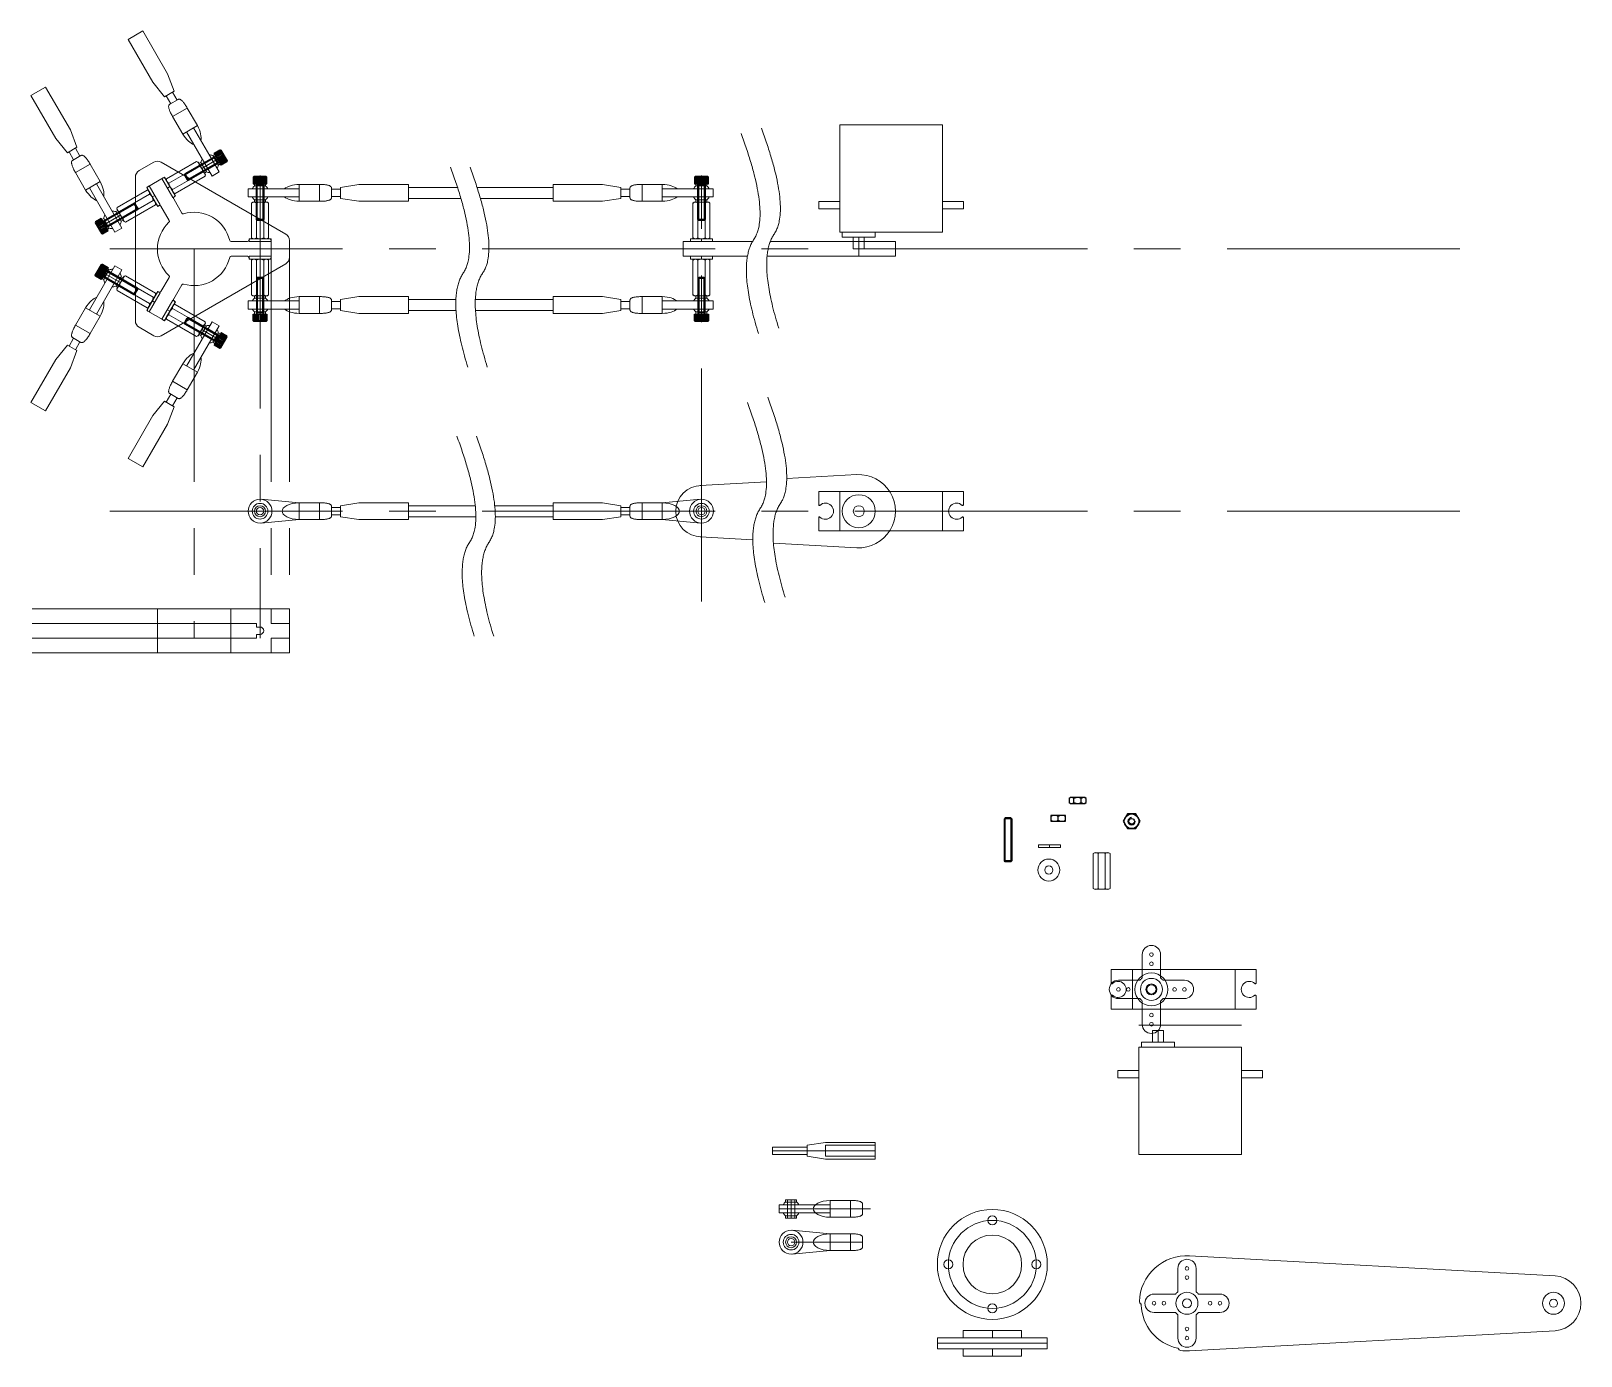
# Model space of a CAD drawing. Header units: millimetres. Extents: x -1272 to 1121, y -1543 to 520.
# Drawn here: x 696.1 to 1119, y -511.9 to -150.4 of the extents above; entities that cross this region are included whole.
import ezdxf

# ---------------------------------------------------------------- set-up
doc = ezdxf.new("R2010")
doc.units = ezdxf.units.MM
doc.linetypes.add('CENTERX2', pattern=[101.6, 63.5, -12.7, 12.7, -12.7])
doc.layers.get('0').update_dxf_attribs({"lineweight": 5, "true_color": 0xffffff})
doc.layers.add('guidelines', color=2, linetype='CENTERX2', lineweight=13, true_color=0xffff00)
doc.layers.add('NULL', color=4, linetype='Continuous', true_color=0x00ffff)

# ---------------------------------------------------------------- blocks, each defined once
blk = doc.blocks.new('M2_DIN934_t')
at = {"layer": 'NULL', "color": 4, "linetype": 'Continuous', "true_color": 0x00ffff}
for p, q in [((-1.154701, 2), (-2.309401, 0)), ((-2.309401, 0), (-1.154701, -2)), ((1.154701, 2), (-1.154701, 2)), ((2.309401, 0), (1.154701, 2)), ((1.154701, -2), (2.309401, 0)), ((-1.154701, -2), (1.154701, -2))]:
    blk.add_line(p, q, dxfattribs=at)
for radius in [2, 0.7545]:
    blk.add_circle((0, 0), radius, dxfattribs=at)
at = {"layer": 'NULL', "color": 2, "linetype": 'Continuous', "true_color": 0xffff00}
blk.add_arc((0, 0), 1, 90, 0, dxfattribs=at)
blk = doc.blocks.new('M2_DIN934_f')
at = {"layer": 'NULL', "color": 4, "linetype": 'Continuous', "true_color": 0x00ffff}
for p, q in [((-2, 1.6), (-2.309401, 1.332051)), ((-2.309401, 1.332051), (-2.309401, 0.267949)), ((-2.309401, 0.267949), (-2, 0)), ((2, 1.6), (-2, 1.6)), ((-2, 0), (2, 0)), ((-1, 0.267949), (-1, 1.332051)), ((1, 0.267949), (1, 1.332051)), ((2.309401, 1.332051), (2, 1.6)), ((2, 0), (2.309401, 0.267949)), ((2.309401, 0.267949), (2.309401, 1.332051))]:
    blk.add_line(p, q, dxfattribs=at)
for centre, radius, start, end in [((-1.654701, 0.666186), 0.933814, 45.484388, 134.515612), ((-1.654701, 0.933814), 0.933814, 225.484388, 314.515612), ((0, -0.4), 2, 60, 120), ((0, 2), 2, 240, 300), ((1.654701, 0.666186), 0.933814, 45.484388, 134.515612), ((1.654701, 0.933814), 0.933814, 225.484388, 314.515612)]:
    blk.add_arc(centre, radius, start, end, dxfattribs=at)
blk = doc.blocks.new('M2_DIN934_l')
at = {"layer": 'NULL', "color": 4, "linetype": 'Continuous', "true_color": 0x00ffff}
for p, q in [((2, 1.6), (-2, 1.6)), ((-2, 1.6), (-2, 0)), ((-2, 0), (2, 0)), ((0, 0.267949), (0, 1.332051)), ((2, 0), (2, 1.6))]:
    blk.add_line(p, q, dxfattribs=at)
for centre, start, end in [((-1, -0.4), 60, 120), ((-1, 2), 240, 300), ((1, -0.4), 60, 120), ((1, 2), 240, 300)]:
    blk.add_arc(centre, 2, start, end, dxfattribs=at)
blk = doc.blocks.new('m2 washer')
at = {"color": 1, "lineweight": 13, "true_color": 0xff0000}
for p, q in [((-3, 0.65), (3, 0.65)), ((-3, 0.65), (-3, -0.15)), ((0, 0.65), (0, -0.15)), ((3, 0.65), (3, -0.15)), ((-3, -0.15), (3, -0.15))]:
    blk.add_line(p, q, dxfattribs=at)
blk = doc.blocks.new('m2 spacer 10mm')
at = {"color": 4, "linetype": 'Continuous', "true_color": 0x00ffff}
for p, q in [((-2, 5), (-2.31, 4.73)), ((-2.31, 4.73), (-2.31, -4.73)), ((2, 5), (-2, 5)), ((-1, -4.73), (-1, 4.73)), ((1, -4.73), (1, 4.73)), ((2.31, 4.73), (2, 5)), ((2.31, -4.73), (2.31, 4.73)), ((-2.31, -4.73), (-2, -5)), ((-2, -5), (2, -5)), ((2, -5), (2.31, -4.73))]:
    blk.add_line(p, q, dxfattribs=at)
for centre, radius, start, end in [((-1.65, 4.07), 0.934, 45.4844, 134.5156), ((0, 3), 2, 60, 120), ((1.65, 4.07), 0.934, 45.4844, 134.5156), ((-1.65, -4.07), 0.934, 225.4844, 314.5156), ((0, -3), 2, 240, 300), ((1.65, -4.07), 0.934, 225.4844, 314.5156)]:
    blk.add_arc(centre, radius, start, end, dxfattribs=at)
blk = doc.blocks.new('M2x10_DIN912_f')
at = {"layer": 'NULL', "color": 4, "linetype": 'Continuous', "true_color": 0x00ffff}
for p, q in [((-1.7, 2), (-1.9, 1.8)), ((-1.9, 1.8), (-1.9, 0)), ((-1.9, 0), (1.9, 0)), ((1.7, 2), (-1.7, 2)), ((-1, -9.7545), (-1, 0)), ((1, 0), (1, -9.7545)), ((1.9, 1.8), (1.7, 2)), ((1.9, 0), (1.9, 1.8)), ((-1, -0.425218), (1, -0.425218)), ((-0.7545, -10), (-1, -9.7545)), ((1, -9.7545), (-1, -9.7545)), ((0.7545, -10), (-0.7545, -10)), ((1, -9.7545), (0.7545, -10))]:
    blk.add_line(p, q, dxfattribs=at)
at = {"layer": 'NULL', "color": 2, "linetype": 'Continuous', "true_color": 0xffff00}
for p, q in [((1.9, 1.8), (-1.9, 1.8)), ((-1.866156, 1.8), (-1.866156, 0)), ((-1.7599, 1.8), (-1.7599, 0)), ((-1.585291, 1.8), (-1.585291, 0)), ((-1.349112, 1.8), (-1.349112, 0)), ((-1.060536, 1.8), (-1.060536, 0)), ((-0.7545, -0.425218), (-1, 0)), ((-0.730769, 1.8), (-0.730769, 0)), ((-0.372621, 1.8), (-0.372621, 0)), ((0, 0), (0, 1.8)), ((0, 1.8), (0, 0)), ((0.372621, 0), (0.372621, 1.8)), ((0.730769, 0), (0.730769, 1.8)), ((1, 0), (0.7545, -0.425218)), ((1.060536, 0), (1.060536, 1.8)), ((1.349112, 0), (1.349112, 1.8)), ((1.585291, 0), (1.585291, 1.8)), ((1.7599, 0), (1.7599, 1.8)), ((1.866156, 0), (1.866156, 1.8)), ((-0.7545, -10), (-0.7545, -0.425218)), ((0.7545, -0.425218), (0.7545, -10))]:
    blk.add_line(p, q, dxfattribs=at)
blk = doc.blocks.new('m2 washer top')
at = {"color": 1, "true_color": 0xff0000}
for radius in [3, 1.1]:
    blk.add_circle((0, 0), radius, dxfattribs=at)
blk = doc.blocks.new('m2 adjust bolt')
at = {"layer": 'NULL', "color": 4, "linetype": 'Continuous', "true_color": 0x00ffff}
for p, q in [((-0.7545, 6), (-1, 5.7545)), ((-1, -5.7545), (-1, 5.7545)), ((1, 5.7545), (-1, 5.7545)), ((0.7545, 6), (-0.7545, 6)), ((1, 5.7545), (0.7545, 6)), ((1, 5.7545), (1, -5.7545)), ((-0.7545, -6), (-1, -5.7545)), ((1, -5.7545), (-1, -5.7545)), ((0.7545, -6), (-0.7545, -6)), ((1, -5.7545), (0.7545, -6))]:
    blk.add_line(p, q, dxfattribs=at)
at = {"layer": 'NULL', "color": 2, "linetype": 'Continuous', "true_color": 0xffff00}
for p, q in [((-0.7545, -6), (-0.7545, 6)), ((0.7545, 6), (0.7545, -6))]:
    blk.add_line(p, q, dxfattribs=at)

msp = doc.modelspace()

# ---------------------------------------------------------------- linework, layer by layer
for p, q in [((726.59, -150.37), (722.6, -152.67)), ((733.34, -162.07), (726.59, -150.37)), ((729.35, -164.37), (722.6, -152.67)), ((732.55, -168.3), (729.35, -164.37)), ((735.14, -166.8), (733.34, -162.07)), ((696.1, -167.97), (700.09, -165.67)), ((702.85, -179.67), (696.1, -167.97)), ((706.84, -177.37), (700.09, -165.67)), ((732.55, -168.3), (735.14, -166.8)), ((734.23, -170.21), (732.98, -168.05)), ((733.95, -170.37), (736.24, -169.05)), ((734.71, -167.05), (735.96, -169.21)), ((734.75, -173.72), (738.74, -171.42)), ((741.49, -176.18), (738.74, -171.42)), ((708.64, -182.1), (706.84, -177.37)), ((737.5, -178.48), (734.75, -173.72)), ((737.5, -178.48), (741.49, -176.18)), ((747.41, -188.84), (740.45, -176.78)), ((916.76, -175.99), (944.76, -175.99)), ((916.76, -196.89), (916.76, -175.99)), ((944.76, -175.99), (944.76, -196.89)), ((706.05, -183.6), (702.85, -179.67)), ((745.5, -189.94), (738.54, -177.88)), ((708.64, -182.1), (706.05, -183.6)), ((706.48, -183.35), (707.73, -185.51)), ((709.74, -184.35), (707.45, -185.67)), ((709.46, -184.51), (708.21, -182.35)), ((742.18, -186.98), (746.51, -184.48)), ((742.68, -187.85), (747.01, -185.35)), ((745.72, -184.36), (746.26, -184.05)), ((747.22, -186.96), (745.72, -184.36)), ((747.76, -186.65), (746.26, -184.05)), ((712.24, -186.72), (708.25, -189.02)), ((711, -193.78), (708.25, -189.02)), ((714.99, -191.48), (712.24, -186.72)), ((724.59, -209.84), (724.59, -190.21)), ((729.59, -186.17), (725.59, -188.47)), ((725.59, -188.47), (729.59, -186.17)), ((748.59, -195.98), (731.59, -186.17)), ((741.93, -186.55), (742.47, -186.24)), ((743.43, -189.15), (741.93, -186.55)), ((743.97, -188.83), (742.47, -186.24)), ((743.18, -188.71), (747.51, -186.21)), ((743.43, -189.15), (743.97, -188.83)), ((745.5, -189.94), (747.41, -188.84)), ((747.22, -186.96), (747.76, -186.65)), ((714.99, -191.48), (711, -193.78)), ((719, -205.24), (712.04, -193.18)), ((720.91, -204.14), (713.95, -192.08)), ((730.47, -197.9), (727.87, -193.4)), ((728.02, -192.85), (732.17, -190.45)), ((730.32, -197.65), (728.02, -193.65)), ((735.32, -195.1), (732.72, -190.6)), ((735.17, -194.85), (732.86, -190.85)), ((755.37, -193.44), (769.29, -193.44)), ((755.37, -195.64), (755.37, -193.44)), ((757.09, -192.04), (760.09, -192.04)), ((757.09, -192.66), (757.09, -192.04)), ((757.09, -192.66), (760.09, -192.66)), ((757.59, -197.04), (757.59, -192.04)), ((758.59, -197.04), (758.59, -192.04)), ((759.59, -197.04), (759.59, -192.04)), ((760.09, -192.66), (760.09, -192.04)), ((769.29, -192.24), (774.79, -192.24)), ((769.29, -196.84), (769.29, -192.24)), ((774.79, -196.84), (774.79, -192.24)), ((778.09, -195.86), (778.09, -193.21)), ((780.59, -193.54), (778.09, -193.54)), ((780.59, -193.04), (785.59, -192.24)), ((780.59, -196.04), (780.59, -193.04)), ((785.59, -192.24), (799.09, -192.24)), ((799.09, -192.24), (799.09, -196.84)), ((799.09, -193.04), (812.48, -193.04)), ((817.79, -193.04), (838.53, -193.04)), ((852.03, -192.24), (838.53, -192.24)), ((838.53, -196.84), (838.53, -192.24)), ((857.03, -193.04), (852.03, -192.24)), ((857.03, -193.04), (857.03, -196.04)), ((859.53, -193.54), (857.03, -193.54)), ((859.53, -193.21), (859.53, -195.86)), ((868.33, -192.24), (862.83, -192.24)), ((862.83, -192.24), (862.83, -196.84)), ((868.33, -192.24), (868.33, -196.84)), ((882.26, -193.44), (868.33, -193.44)), ((880.53, -192.04), (877.53, -192.04)), ((877.53, -192.04), (877.53, -192.66)), ((880.53, -192.66), (877.53, -192.66)), ((878.03, -192.04), (878.03, -197.04)), ((879.03, -192.04), (879.03, -197.04)), ((880.03, -192.04), (880.03, -197.04)), ((880.53, -192.04), (880.53, -192.66)), ((882.26, -193.44), (882.26, -195.64)), ((733.8, -202.07), (731.56, -198.19)), ((737.27, -200.07), (735.03, -196.19)), ((748.59, -195.98), (765.59, -205.8)), ((755.37, -195.64), (769.29, -195.64)), ((757.09, -197.04), (757.09, -196.41)), ((757.09, -196.41), (760.09, -196.41)), ((757.09, -197.04), (760.09, -197.04)), ((760.09, -197.04), (760.09, -196.41)), ((769.29, -196.84), (774.79, -196.84)), ((778.09, -195.54), (780.59, -195.54)), ((780.59, -196.04), (785.59, -196.84)), ((785.59, -196.84), (799.09, -196.84)), ((813.39, -196.04), (799.09, -196.04)), ((838.53, -196.04), (818.7, -196.04)), ((852.03, -196.84), (838.53, -196.84)), ((857.03, -196.04), (852.03, -196.84)), ((857.03, -195.54), (859.53, -195.54)), ((868.33, -196.84), (862.83, -196.84)), ((882.26, -195.64), (868.33, -195.64)), ((877.53, -196.41), (877.53, -197.04)), ((880.53, -196.41), (877.53, -196.41)), ((880.53, -197.04), (877.53, -197.04)), ((880.53, -196.41), (880.53, -197.04)), ((911.01, -198.89), (911.01, -196.89)), ((911.01, -196.89), (916.76, -196.89)), ((916.76, -205.29), (916.76, -196.89)), ((944.76, -196.89), (944.76, -205.29)), ((944.76, -196.89), (950.51, -196.89)), ((950.51, -196.89), (950.51, -198.89)), ((715.97, -201.54), (715.43, -201.85)), ((716.93, -204.45), (715.43, -201.85)), ((720.01, -199.78), (715.68, -202.28)), ((717.47, -204.13), (715.97, -201.54)), ((720.51, -200.65), (716.18, -203.15)), ((721.01, -201.51), (716.68, -204.01)), ((719.76, -199.35), (719.22, -199.66)), ((720.72, -202.26), (719.22, -199.66)), ((721.26, -201.95), (719.76, -199.35)), ((721.26, -201.95), (720.72, -202.26)), ((911.01, -198.89), (916.76, -198.89)), ((944.76, -198.89), (950.51, -198.89)), ((717.47, -204.13), (716.93, -204.45)), ((720.91, -204.14), (719, -205.24)), ((755.99, -207.04), (761.19, -207.04)), ((944.76, -205.29), (916.76, -205.29)), ((917.46, -205.29), (917.46, -206.64)), ((917.46, -206.64), (926.46, -206.64)), ((920.46, -206.64), (920.46, -209.84)), ((921.96, -206.64), (921.96, -211.84)), ((923.46, -206.64), (923.46, -209.84)), ((926.46, -205.29), (926.46, -206.64)), ((724.59, -209.84), (724.59, -229.47)), ((750.71, -207.84), (755.19, -207.84)), ((758.59, -207.84), (758.59, -211.84)), ((761.59, -207.44), (761.59, -212.24)), ((766.59, -207.53), (766.59, -212.15)), ((874.03, -211.84), (874.03, -207.84)), ((874.03, -207.84), (892.95, -207.84)), ((897.81, -207.84), (931.96, -207.84)), ((920.46, -209.84), (923.46, -209.84)), ((931.96, -207.84), (931.96, -211.84)), ((719, -214.43), (712.04, -226.49)), ((720.91, -215.53), (713.95, -227.59)), ((716.93, -215.23), (715.43, -217.82)), ((717.47, -215.54), (715.97, -218.14)), ((721.01, -218.16), (716.68, -215.66)), ((717.47, -215.54), (716.93, -215.23)), ((720.91, -215.53), (719, -214.43)), ((748.59, -223.69), (765.59, -213.88)), ((750.71, -211.84), (755.19, -211.84)), ((755.99, -212.64), (761.19, -212.64)), ((874.03, -211.84), (891.59, -211.84)), ((896.94, -211.84), (931.96, -211.84)), ((715.97, -218.14), (715.43, -217.82)), ((720.01, -219.89), (715.68, -217.39)), ((720.51, -219.03), (716.18, -216.53)), ((720.72, -217.41), (719.22, -220.01)), ((721.26, -217.73), (719.76, -220.32)), ((721.26, -217.73), (720.72, -217.41)), ((733.8, -217.6), (731.56, -221.48)), ((737.27, -219.6), (735.03, -223.48)), ((719.76, -220.32), (719.22, -220.01)), ((730.47, -221.77), (727.87, -226.28)), ((730.32, -222.03), (728.02, -226.03)), ((748.59, -223.69), (731.59, -233.51)), ((755.37, -224.04), (769.29, -224.04)), ((755.37, -224.04), (755.37, -226.24)), ((757.09, -222.64), (760.09, -222.64)), ((757.09, -222.64), (757.09, -223.26)), ((757.09, -223.26), (760.09, -223.26)), ((757.59, -222.64), (757.59, -227.64)), ((758.59, -222.64), (758.59, -227.64)), ((759.59, -222.64), (759.59, -227.64)), ((760.09, -222.64), (760.09, -223.26)), ((769.29, -222.84), (774.79, -222.84)), ((769.29, -222.84), (769.29, -227.44)), ((774.79, -222.84), (774.79, -227.44)), ((778.09, -223.81), (778.09, -226.46)), ((780.59, -223.64), (785.59, -222.84)), ((780.59, -223.64), (780.59, -226.64)), ((785.59, -222.84), (799.09, -222.84)), ((799.09, -227.44), (799.09, -222.84)), ((812.04, -223.64), (799.09, -223.64)), ((838.53, -223.64), (817.34, -223.64)), ((852.03, -222.84), (838.53, -222.84)), ((838.53, -222.84), (838.53, -227.44)), ((857.03, -223.64), (852.03, -222.84)), ((857.03, -226.64), (857.03, -223.64)), ((859.53, -226.46), (859.53, -223.81)), ((868.33, -222.84), (862.83, -222.84)), ((862.83, -227.44), (862.83, -222.84)), ((868.33, -227.44), (868.33, -222.84)), ((882.26, -224.04), (868.33, -224.04)), ((880.53, -222.64), (877.53, -222.64)), ((877.53, -223.26), (877.53, -222.64)), ((880.53, -223.26), (877.53, -223.26)), ((878.03, -227.64), (878.03, -222.64)), ((879.03, -227.64), (879.03, -222.64)), ((880.03, -227.64), (880.03, -222.64)), ((880.53, -223.26), (880.53, -222.64)), ((882.26, -226.24), (882.26, -224.04)), ((711, -225.89), (708.25, -230.65)), ((714.99, -228.19), (711, -225.89)), ((714.99, -228.19), (712.24, -232.95)), ((732.17, -229.22), (728.02, -226.82)), ((735.32, -224.57), (732.72, -229.08)), ((735.17, -224.83), (732.86, -228.83)), ((755.37, -226.24), (769.29, -226.24)), ((757.09, -227.01), (757.09, -227.64)), ((757.09, -227.01), (760.09, -227.01)), ((757.09, -227.64), (760.09, -227.64)), ((760.09, -227.01), (760.09, -227.64)), ((769.29, -227.44), (774.79, -227.44)), ((778.09, -224.14), (780.59, -224.14)), ((780.59, -226.14), (778.09, -226.14)), ((780.59, -226.64), (785.59, -227.44)), ((785.59, -227.44), (799.09, -227.44)), ((799.09, -226.64), (812.07, -226.64)), ((817.38, -226.64), (838.53, -226.64)), ((852.03, -227.44), (838.53, -227.44)), ((857.03, -226.64), (852.03, -227.44)), ((857.03, -224.14), (859.53, -224.14)), ((859.53, -226.14), (857.03, -226.14)), ((868.33, -227.44), (862.83, -227.44)), ((882.26, -226.24), (868.33, -226.24)), ((877.53, -227.64), (877.53, -227.01)), ((880.53, -227.01), (877.53, -227.01)), ((880.53, -227.64), (877.53, -227.64)), ((880.53, -227.64), (880.53, -227.01)), ((712.24, -232.95), (708.25, -230.65)), ((725.59, -231.2), (729.59, -233.51)), ((729.59, -233.51), (725.59, -231.2)), ((745.5, -229.73), (738.54, -241.79)), ((747.41, -230.83), (740.45, -242.89)), ((743.43, -230.53), (741.93, -233.12)), ((743.97, -230.84), (742.47, -233.44)), ((742.68, -231.83), (747.01, -234.33)), ((743.18, -230.96), (747.51, -233.46)), ((743.43, -230.53), (743.97, -230.84)), ((745.5, -229.73), (747.41, -230.83)), ((706.05, -236.08), (702.85, -240.01)), ((708.64, -237.58), (706.05, -236.08)), ((706.48, -236.33), (707.73, -234.16)), ((709.74, -235.32), (707.45, -234)), ((709.46, -235.16), (708.21, -237.33)), ((741.93, -233.12), (742.47, -233.44)), ((742.18, -232.69), (746.51, -235.19)), ((747.22, -232.71), (745.72, -235.31)), ((745.72, -235.31), (746.26, -235.62)), ((747.76, -233.03), (746.26, -235.62)), ((747.22, -232.71), (747.76, -233.03)), ((702.85, -240.01), (696.1, -251.7)), ((708.64, -237.58), (706.84, -242.31)), ((706.84, -242.31), (700.09, -254)), ((737.5, -241.19), (734.75, -245.95)), ((737.5, -241.19), (741.49, -243.49)), ((741.49, -243.49), (738.74, -248.25)), ((734.23, -249.46), (732.98, -251.63)), ((733.95, -249.3), (736.24, -250.62)), ((734.75, -245.95), (738.74, -248.25)), ((696.1, -251.7), (700.09, -254)), ((732.55, -251.38), (729.35, -255.31)), ((732.55, -251.38), (735.14, -252.88)), ((735.14, -252.88), (733.34, -257.61)), ((734.71, -252.63), (735.96, -250.46)), ((729.35, -255.31), (722.6, -267)), ((733.34, -257.61), (726.59, -269.3)), ((726.59, -269.3), (722.6, -267)), ((878.65, -274.4), (896.76, -273.41)), ((902.29, -272.45), (921.42, -271.4)), ((769.29, -279.09), (758.89, -278.15)), ((769.29, -279.09), (774.79, -279.09)), ((769.29, -279.09), (769.29, -283.69)), ((774.79, -279.09), (774.79, -283.69)), ((780.59, -279.89), (785.59, -279.09)), ((785.59, -279.09), (799.09, -279.09)), ((799.09, -283.69), (799.09, -279.09)), ((852.03, -279.09), (838.53, -279.09)), ((838.53, -279.09), (838.53, -283.69)), ((857.03, -279.89), (852.03, -279.09)), ((868.33, -279.09), (862.83, -279.09)), ((862.83, -279.09), (862.83, -283.69)), ((868.33, -279.09), (878.74, -278.15)), ((868.33, -279.09), (868.33, -283.69)), ((911.01, -275.99), (950.51, -275.99)), ((911.01, -279.64), (911.01, -275.99)), ((916.76, -286.79), (916.76, -275.99)), ((944.76, -286.79), (944.76, -275.99)), ((950.51, -279.64), (950.51, -275.99)), ((758.59, -281.39), (778.09, -281.39)), ((778.09, -280.06), (778.09, -282.71)), ((778.09, -280.39), (780.59, -280.39)), ((780.59, -282.39), (778.09, -282.39)), ((780.59, -279.89), (780.59, -282.89)), ((780.59, -282.89), (785.59, -283.69)), ((817.31, -279.89), (799.09, -279.89)), ((799.09, -282.89), (817.47, -282.89)), ((838.53, -279.89), (822.62, -279.89)), ((822.78, -282.89), (838.53, -282.89)), ((857.03, -282.89), (852.03, -283.69)), ((857.03, -282.89), (857.03, -279.89)), ((857.03, -280.39), (859.53, -280.39)), ((859.53, -282.39), (857.03, -282.39)), ((859.53, -280.06), (859.53, -282.71)), ((879.03, -281.39), (859.53, -281.39)), ((911.01, -286.79), (911.01, -283.13)), ((950.51, -286.79), (950.51, -283.13)), ((769.29, -283.69), (758.89, -284.62)), ((769.29, -283.69), (774.79, -283.69)), ((785.59, -283.69), (799.09, -283.69)), ((852.03, -283.69), (838.53, -283.69)), ((868.33, -283.69), (862.83, -283.69)), ((868.33, -283.69), (878.74, -284.62)), ((911.01, -286.79), (950.51, -286.79)), ((878.65, -288.38), (893.04, -289.16)), ((898.68, -290.13), (921.42, -291.37)), ((766.59, -307.99), (696.39, -307.99)), ((730.59, -307.99), (730.59, -319.99)), ((750.59, -307.99), (750.59, -319.99)), ((761.59, -307.99), (761.59, -311.99)), ((766.59, -307.99), (766.59, -319.99)), ((757.59, -311.99), (696.39, -311.99)), ((757.59, -312.99), (757.59, -311.99)), ((766.59, -311.99), (761.59, -311.99)), ((757.59, -315.99), (696.39, -315.99)), ((758.59, -312.99), (757.59, -312.99)), ((758.59, -314.99), (757.59, -314.99)), ((757.59, -314.99), (757.59, -315.99)), ((766.59, -315.99), (761.59, -315.99)), ((761.59, -315.99), (761.59, -319.99)), ((766.59, -319.99), (696.39, -319.99)), ((990.85, -406.47), (1030.35, -406.47)), ((990.85, -410.13), (990.85, -406.47)), ((996.6, -417.27), (996.6, -406.47)), ((1024.6, -417.27), (1024.6, -406.47)), ((1030.35, -410.13), (1030.35, -406.47)), ((990.85, -417.27), (990.85, -413.61)), ((1030.35, -417.27), (1030.35, -413.61)), ((990.85, -417.27), (1030.35, -417.27)), ((1026.39, -421.59), (998.39, -421.59)), ((999.09, -427.59), (999.09, -426.24)), ((999.09, -426.24), (1008.09, -426.24)), ((1002.09, -423.04), (1005.09, -423.04)), ((1002.09, -426.24), (1002.09, -423.04)), ((1003.59, -426.24), (1003.59, -423.04)), ((1005.09, -426.24), (1005.09, -423.04)), ((1008.09, -427.59), (1008.09, -426.24)), ((1026.39, -427.59), (998.39, -427.59)), ((998.39, -427.59), (998.39, -435.99)), ((1026.39, -435.99), (1026.39, -427.59)), ((992.64, -433.99), (992.64, -435.99)), ((992.64, -433.99), (998.39, -433.99)), ((1026.39, -433.99), (1032.14, -433.99)), ((1032.14, -435.99), (1032.14, -433.99)), ((992.64, -435.99), (998.39, -435.99)), ((998.39, -435.99), (998.39, -456.89)), ((1026.39, -456.89), (1026.39, -435.99)), ((1026.39, -435.99), (1032.14, -435.99)), ((907.89, -454.89), (898.39, -454.89)), ((898.39, -454.89), (898.39, -456.89)), ((898.39, -455.89), (926.39, -455.89)), ((907.89, -454.39), (912.89, -453.59)), ((907.89, -457.39), (907.89, -454.39)), ((912.89, -453.59), (926.39, -453.59)), ((912.89, -454.39), (926.39, -454.39)), ((912.89, -457.39), (912.89, -454.39)), ((926.39, -453.59), (926.39, -458.19)), ((898.39, -456.89), (907.89, -456.89)), ((907.89, -457.39), (912.89, -458.19)), ((912.89, -457.39), (926.39, -457.39)), ((912.89, -458.19), (926.39, -458.19)), ((998.39, -456.89), (1026.39, -456.89)), ((901.98, -469.24), (904.98, -469.24)), ((901.98, -469.24), (901.98, -469.87)), ((902.48, -469.24), (902.48, -474.24)), ((903.48, -469.24), (903.48, -474.24)), ((904.48, -469.24), (904.48, -474.24)), ((904.98, -469.24), (904.98, -469.87)), ((900.26, -470.64), (914.18, -470.64)), ((900.26, -470.64), (900.26, -472.84)), ((900.26, -471.74), (925.18, -471.74)), ((900.26, -472.84), (914.18, -472.84)), ((901.98, -469.87), (904.98, -469.87)), ((901.98, -473.62), (901.98, -474.24)), ((901.98, -473.62), (904.98, -473.62)), ((904.98, -473.62), (904.98, -474.24)), ((914.18, -469.44), (919.68, -469.44)), ((914.18, -469.44), (914.18, -474.04)), ((919.68, -469.44), (919.68, -474.04)), ((922.98, -470.42), (922.98, -473.07)), ((901.98, -474.24), (904.98, -474.24)), ((914.18, -478.53), (903.77, -477.59)), ((914.18, -474.04), (919.68, -474.04)), ((903.48, -480.83), (922.98, -480.83)), ((914.18, -478.53), (919.68, -478.53)), ((914.18, -478.53), (914.18, -483.13)), ((919.68, -478.53), (919.68, -483.13)), ((922.98, -479.51), (922.98, -482.15)), ((914.18, -483.13), (903.77, -484.07)), ((914.18, -483.13), (919.68, -483.13)), ((943.39, -506.89), (973.39, -506.89)), ((943.39, -509.89), (943.39, -506.89)), ((950.39, -504.89), (966.39, -504.89)), ((950.39, -504.89), (950.39, -506.89)), ((958.39, -504.89), (958.39, -506.89)), ((966.39, -504.89), (966.39, -506.89)), ((973.39, -506.89), (973.39, -509.89)), ((943.39, -508.39), (973.39, -508.39)), ((973.39, -509.89), (943.39, -509.89)), ((950.39, -509.89), (950.39, -511.89)), ((958.39, -509.89), (958.39, -511.89)), ((966.39, -509.89), (966.39, -511.89)), ((950.39, -511.89), (966.39, -511.89))]:
    msp.add_line(p, q)
at = {"color": 160, "true_color": 0x0055ff}
for p, q in [((999.3, -408.75), (999.3, -402.37)), ((1004.3, -408.75), (1004.3, -402.37)), ((992.8, -409.37), (998.68, -409.37)), ((1010.8, -409.37), (1004.92, -409.37)), ((992.8, -414.37), (998.68, -414.37)), ((1010.8, -414.37), (1004.92, -414.37)), ((999.3, -414.99), (999.3, -421.37)), ((1004.3, -414.99), (1004.3, -421.37)), ((1012.22, -484.52), (1111.91, -490.01)), ((1009, -494.38), (1009, -488)), ((1014, -494.38), (1014, -488)), ((998.86, -497.61), (998.65, -497.4)), ((1002.5, -495), (1008.38, -495)), ((1020.5, -495), (1014.62, -495)), ((1002.5, -500), (1008.38, -500)), ((1009, -500.62), (1009, -507)), ((1014, -500.62), (1014, -507)), ((1020.5, -500), (1014.62, -500)), ((1012.22, -510.48), (1111.91, -504.99)), ((1009.2, -509.93), (1009.36, -510.17))]:
    msp.add_line(p, q, dxfattribs=at)
for centre, radius in [((758.59, -281.39), 3.25), ((879.03, -281.39), 3.25), ((921.96, -281.39), 4.5), ((758.59, -281.39), 2.13), ((758.59, -281.39), 1.5), ((758.59, -281.39), 1), ((879.03, -281.39), 2.13), ((879.03, -281.39), 1.5), ((879.03, -281.39), 1), ((921.96, -281.39), 1.5), ((1001.8, -411.87), 4.5), ((1001.8, -411.87), 1.5), ((958.39, -486.89), 15), ((958.39, -474.89), 1.25), ((903.48, -480.83), 3.25), ((958.39, -486.89), 12), ((903.48, -480.83), 2.13), ((903.48, -480.83), 1.5), ((903.48, -480.83), 1), ((958.39, -486.89), 8), ((946.39, -486.89), 1.25), ((970.39, -486.89), 1.25), ((958.39, -498.89), 1.25)]:
    msp.add_circle(centre, radius)
for centre, radius in [((1001.8, -402.37), 0.5), ((1001.8, -404.87), 0.5), ((1001.8, -411.87), 3), ((992.8, -411.87), 0.5), ((995.5, -411.87), 0.5), ((1001.8, -411.87), 1.25), ((1008.1, -411.87), 0.5), ((1010.8, -411.87), 0.5), ((1001.8, -418.87), 0.5), ((1001.8, -421.37), 0.5), ((1011.5, -488), 0.5), ((1011.5, -490.5), 0.5), ((1011.5, -497.5), 3), ((1002.5, -497.5), 0.5), ((1005.2, -497.5), 0.5), ((1011.5, -497.5), 1.25), ((1017.8, -497.5), 0.5), ((1020.5, -497.5), 0.5), ((1011.5, -504.5), 0.5), ((1011.5, -507), 0.5)]:
    msp.add_circle(centre, radius, dxfattribs=at)
for centre, radius, start, end in [((730.59, -187.9), 2, 60, 120), ((744.84, -186.6), 2.4, 147.2796, 171.3178), ((744.84, -186.6), 2.4, 68.6822, 92.7204), ((726.59, -190.21), 2, 120, 180), ((744.84, -186.6), 2.4, 248.6822, 272.7204), ((744.84, -186.6), 2.4, 327.2796, 351.3178), ((728.22, -193.2), 0.4, 120, 210), ((732.37, -190.8), 0.4, 30, 120), ((758.59, -194.54), 2.4, 128.6822, 152.7204), ((758.59, -194.54), 2.4, 27.2796, 51.3178), ((879.03, -194.54), 2.4, 128.6822, 152.7204), ((879.03, -194.54), 2.4, 27.2796, 51.3178), ((730.82, -197.7), 0.4, 210, 300), ((731.22, -198.39), 0.4, 30, 120), ((735.37, -195.99), 0.4, 120, 210), ((734.97, -195.3), 0.4, 300, 30), ((758.59, -194.54), 2.4, 207.2796, 231.3178), ((758.59, -194.54), 2.4, 308.6822, 332.7204), ((879.03, -194.54), 2.4, 207.2796, 231.3178), ((879.03, -194.54), 2.4, 308.6822, 332.7204), ((718.34, -201.9), 2.4, 147.2796, 171.3178), ((718.34, -201.9), 2.4, 68.6822, 92.7204), ((718.34, -201.9), 2.4, 327.2796, 351.3178), ((740.59, -209.84), 10, 133.3424, 226.6576), ((733.46, -202.27), 0.4, 313.3424, 30), ((737.61, -199.87), 0.4, 210, 286.6576), ((740.59, -209.84), 10, 13.3424, 106.6576), ((718.34, -201.9), 2.4, 248.6822, 272.7204), ((755.99, -207.44), 0.4, 90, 180), ((761.19, -207.44), 0.4, 0, 90), ((764.59, -207.53), 2, 0, 60), ((750.71, -207.44), 0.4, 193.3424, 270), ((755.19, -207.44), 0.4, 270, 0), ((718.34, -217.78), 2.4, 87.2796, 111.3178), ((740.59, -209.84), 10, 253.3424, 346.6576), ((750.71, -212.24), 0.4, 90, 166.6576), ((755.19, -212.24), 0.4, 0, 90), ((755.99, -212.24), 0.4, 180, 270), ((761.19, -212.24), 0.4, 270, 0), ((764.59, -212.15), 2, 300, 0), ((718.34, -217.78), 2.4, 188.6822, 212.7204), ((718.34, -217.78), 2.4, 8.6822, 32.7204), ((733.46, -217.4), 0.4, 330, 46.6576), ((737.61, -219.8), 0.4, 73.3424, 150), ((718.34, -217.78), 2.4, 267.2796, 291.3178), ((730.82, -221.97), 0.4, 60, 150), ((731.22, -221.28), 0.4, 240, 330), ((735.37, -223.68), 0.4, 150, 240), ((734.97, -224.37), 0.4, 330, 60), ((758.59, -225.14), 2.4, 128.6822, 152.7204), ((758.59, -225.14), 2.4, 27.2796, 51.3178), ((879.03, -225.14), 2.4, 128.6822, 152.7204), ((879.03, -225.14), 2.4, 27.2796, 51.3178), ((728.22, -226.48), 0.4, 150, 240), ((758.59, -225.14), 2.4, 207.2796, 231.3178), ((758.59, -225.14), 2.4, 308.6822, 332.7204), ((879.03, -225.14), 2.4, 207.2796, 231.3178), ((879.03, -225.14), 2.4, 308.6822, 332.7204), ((726.59, -229.47), 2, 180, 240), ((732.37, -228.88), 0.4, 240, 330), ((744.84, -233.08), 2.4, 87.2796, 111.3178), ((744.84, -233.08), 2.4, 8.6822, 32.7204), ((730.59, -231.78), 2, 240, 300), ((744.84, -233.08), 2.4, 188.6822, 212.7204), ((744.84, -233.08), 2.4, 267.2796, 291.3178), ((879.03, -281.39), 7, 90, 270), ((921.96, -281.39), 10, 266.8732, 93.1268), ((911.21, -279.64), 0.2, 180, 313.4325), ((911.21, -283.13), 0.2, 46.5675, 180), ((912.86, -281.39), 2.2, 226.5675, 133.4325), ((948.66, -281.39), 2.2, 46.5675, 313.4325), ((950.31, -279.64), 0.2, 226.5675, 0), ((950.31, -283.13), 0.2, 0, 133.4325), ((758.59, -313.99), 1, 270, 90), ((991.05, -410.13), 0.2, 180, 313.4325), ((992.7, -411.87), 2.2, 226.5675, 133.4325), ((1028.5, -411.87), 2.2, 46.5675, 313.4325), ((1030.15, -410.13), 0.2, 226.5675, 0), ((991.05, -413.61), 0.2, 46.5675, 180), ((1030.15, -413.61), 0.2, 0, 133.4325), ((903.48, -471.74), 2.4, 128.6822, 152.7204), ((903.48, -471.74), 2.4, 207.2796, 231.3178), ((903.48, -471.74), 2.4, 27.2796, 51.3178), ((903.48, -471.74), 2.4, 308.6822, 332.7204)]:
    msp.add_arc(centre, radius, start, end)
for centre, radius, start, end in [((1001.8, -402.37), 2.5, 90, 180), ((1001.8, -402.37), 2.5, 0, 90), ((992.8, -411.87), 2.5, 90, 180), ((1001.8, -411.87), 4, 128.6822, 141.3178), ((1001.8, -411.87), 4, 38.6822, 51.3178), ((1010.8, -411.87), 2.5, 0, 90), ((992.8, -411.87), 2.5, 180, 270), ((1001.8, -411.87), 4, 218.6822, 231.3178), ((1001.8, -411.87), 4, 308.6822, 321.3178), ((1010.8, -411.87), 2.5, 270, 0), ((1001.8, -421.37), 2.5, 180, 270), ((1001.8, -421.37), 2.5, 270, 0), ((1011.5, -497.5), 13, 86.8471, 177.9413), ((1011.5, -488), 2.5, 90, 180), ((1011.5, -488), 2.5, 0, 90), ((1111.5, -497.5), 7.5, 273.1529, 86.8471), ((1011.5, -497.5), 4, 128.6822, 141.3178), ((1011.5, -497.5), 4, 38.6822, 51.3178), ((999.01, -497.05), 0.5, 177.9413, 225), ((998.51, -497.97), 0.5, 2.0518, 45), ((1011.5, -497.5), 12.5, 182.0518, 257.9482), ((1002.5, -497.5), 2.5, 90, 180), ((1002.5, -497.5), 2.5, 180, 270), ((1020.5, -497.5), 2.5, 0, 90), ((1020.5, -497.5), 2.5, 270, 0), ((1011.5, -497.5), 4, 218.6822, 231.3178), ((1011.5, -497.5), 4, 308.6822, 321.3178), ((1011.5, -507), 2.5, 180, 270), ((1011.5, -507), 2.5, 270, 0), ((1008.79, -510.21), 0.5, 35, 77.9482), ((1009.77, -509.88), 0.5, 215, 262.0587), ((1011.5, -497.5), 13, 262.0587, 273.1529)]:
    msp.add_arc(centre, radius, start, end, dxfattribs=at)
for points, degree in [([(738.74, -171.42), (737.09, -168.56), (736.24, -169.05)], 2), ([(734.75, -173.72), (733.1, -170.86), (733.95, -170.37)], 2), ([(741.49, -176.18), (742.36, -177.8), (742.63, -179.29), (742.47, -180.28)], 3), ([(895.39, -176.9), (903.51, -198.95), (894.23, -212.58), (900.11, -231.46)], 2), ([(737.5, -178.48), (738.47, -180.05), (739.62, -181.03), (740.56, -181.38)], 3), ([(889.85, -178.33), (897.98, -200.37), (888.69, -214.01), (894.57, -232.89)], 2), ([(708.25, -189.02), (706.6, -186.16), (707.45, -185.67)], 2), ([(712.24, -186.72), (710.59, -183.86), (709.74, -184.35)], 2), ([(810.57, -187.52), (818.69, -209.56), (809.41, -223.2), (815.29, -242.08)], 2), ([(815.88, -187.52), (824, -209.56), (814.72, -223.2), (820.6, -242.08)], 2), ([(711, -193.78), (711.97, -195.35), (713.12, -196.33), (714.06, -196.68)], 3), ([(714.99, -191.48), (715.86, -193.1), (716.13, -194.59), (715.96, -195.58)], 3), ([(769.29, -192.24), (767.46, -192.29), (766.03, -192.8), (765.26, -193.44)], 3), ([(774.79, -192.24), (778.09, -192.24), (778.09, -193.21)], 2), ([(862.83, -192.24), (859.53, -192.24), (859.53, -193.21)], 2), ([(868.33, -192.24), (870.17, -192.29), (871.6, -192.8), (872.37, -193.44)], 3), ([(769.29, -196.84), (767.46, -196.79), (766.03, -196.27), (765.26, -195.64)], 3), ([(774.79, -196.84), (778.09, -196.84), (778.09, -195.86)], 2), ([(862.83, -196.84), (859.53, -196.84), (859.53, -195.86)], 2), ([(868.33, -196.84), (870.17, -196.79), (871.6, -196.27), (872.37, -195.64)], 3), ([(711, -225.89), (711.97, -224.33), (713.12, -223.34), (714.06, -223)], 3), ([(714.99, -228.19), (715.86, -226.57), (716.13, -225.08), (715.96, -224.1)], 3), ([(769.29, -222.84), (767.46, -222.89), (766.03, -223.4), (765.26, -224.04)], 3), ([(774.79, -222.84), (778.09, -222.84), (778.09, -223.81)], 2), ([(862.83, -222.84), (859.53, -222.84), (859.53, -223.81)], 2), ([(868.33, -222.84), (870.17, -222.89), (871.6, -223.4), (872.37, -224.04)], 3), ([(769.29, -227.44), (767.46, -227.39), (766.03, -226.87), (765.26, -226.24)], 3), ([(774.79, -227.44), (778.09, -227.44), (778.09, -226.46)], 2), ([(862.83, -227.44), (859.53, -227.44), (859.53, -226.46)], 2), ([(868.33, -227.44), (870.17, -227.39), (871.6, -226.87), (872.37, -226.24)], 3), ([(708.25, -230.65), (706.6, -233.51), (707.45, -234)], 2), ([(712.24, -232.95), (710.59, -235.81), (709.74, -235.32)], 2), ([(737.5, -241.19), (738.47, -239.63), (739.62, -238.64), (740.56, -238.3)], 3), ([(741.49, -243.49), (742.36, -241.87), (742.63, -240.38), (742.47, -239.4)], 3), ([(734.75, -245.95), (733.1, -248.81), (733.95, -249.3)], 2), ([(738.74, -248.25), (737.09, -251.11), (736.24, -250.62)], 2), ([(891.6, -251.75), (899.72, -273.79), (890.44, -287.43), (896.32, -306.31)], 2), ([(897.13, -250.32), (905.26, -272.37), (895.97, -286), (901.85, -304.88)], 2), ([(812.31, -260.94), (820.44, -282.98), (811.15, -296.62), (817.03, -315.5)], 2), ([(817.62, -260.94), (825.74, -282.98), (816.46, -296.62), (822.34, -315.5)], 2), ([(769.29, -279.09), (766.45, -279.16), (764.59, -280.34), (764.64, -281.39)], 3), ([(774.79, -279.09), (778.09, -279.09), (778.09, -280.06)], 2), ([(862.83, -279.09), (859.53, -279.09), (859.53, -280.06)], 2), ([(868.33, -279.09), (871.17, -279.16), (873.04, -280.34), (872.99, -281.39)], 3), ([(769.29, -283.69), (766.45, -283.61), (764.59, -282.43), (764.64, -281.39)], 3), ([(774.79, -283.69), (778.09, -283.69), (778.09, -282.71)], 2), ([(862.83, -283.69), (859.53, -283.69), (859.53, -282.71)], 2), ([(868.33, -283.69), (871.17, -283.61), (873.04, -282.43), (872.99, -281.39)], 3), ([(914.18, -469.44), (911.34, -469.52), (909.47, -470.7), (909.53, -471.74)], 3), ([(914.18, -474.04), (911.34, -473.97), (909.47, -472.79), (909.53, -471.74)], 3), ([(919.68, -469.44), (922.98, -469.44), (922.98, -470.42)], 2), ([(919.68, -474.04), (922.98, -474.04), (922.98, -473.07)], 2), ([(914.18, -478.53), (911.34, -478.61), (909.47, -479.79), (909.53, -480.83)], 3), ([(914.18, -483.13), (911.34, -483.05), (909.47, -481.87), (909.53, -480.83)], 3), ([(919.68, -478.53), (922.98, -478.53), (922.98, -479.51)], 2), ([(919.68, -483.13), (922.98, -483.13), (922.98, -482.15)], 2)]:
    msp.add_open_spline(points, degree=degree)
at = {"layer": 'guidelines'}
for p, q in [((758.59, -189.84), (758.59, -315.99)), ((879.03, -305.99), (879.03, -189.84)), ((1085.93, -209.84), (710.78, -209.84)), ((740.59, -209.84), (740.59, -315.99)), ((761.59, -209.84), (761.59, -307.99)), ((766.59, -209.84), (766.59, -315.99)), ((1085.93, -281.39), (710.78, -281.39))]:
    msp.add_line(p, q, dxfattribs=at)

# ---------------------------------------------------------------- block references
at = {"yscale": -1}
for name, p, rotation in [('m2 spacer 10mm', (738.35, -190.35), 120), ('M2x10_DIN912_f', (747.01, -185.35), 120), ('m2 washer', (733.46, -193.17), 120), ('M2x10_DIN912_f', (716.18, -216.53), 240), ('m2 spacer 10mm', (724.84, -221.53), 240), ('m2 washer', (729.73, -224.35), 240)]:
    msp.add_blockref(name, p, dxfattribs=dict(at, rotation=rotation))
for name, p in [('M2x10_DIN912_f', (758.59, -192.04)), ('M2x10_DIN912_f', (879.03, -192.04)), ('m2 spacer 10mm', (758.59, -202.04)), ('m2 spacer 10mm', (879.03, -202.04)), ('m2 washer', (758.59, -207.69)), ('m2 washer', (879.03, -207.69)), ('M2_DIN934_f', (981.65, -361.13)), ('m2 adjust bolt', (962.69, -371.05)), ('M2_DIN934_l', (976.39, -365.99)), ('M2_DIN934_t', (996.39, -365.99)), ('m2 washer top', (973.81, -379.29)), ('m2 washer', (973.96, -373.03)), ('m2 spacer 10mm', (988.22, -379.56))]:
    msp.add_blockref(name, p)
for name, p, rotation in [('m2 spacer 10mm', (724.84, -198.15), 120), ('m2 washer', (729.73, -195.32), 120), ('M2x10_DIN912_f', (716.18, -203.15), 120), ('m2 washer', (733.46, -226.5), 240), ('m2 spacer 10mm', (738.35, -229.33), 240), ('M2x10_DIN912_f', (747.01, -234.33), 240)]:
    msp.add_blockref(name, p, dxfattribs=dict(rotation=rotation))
for name, p in [('m2 washer', (758.59, -211.99)), ('m2 spacer 10mm', (758.59, -217.64)), ('m2 washer', (879.03, -211.99)), ('m2 spacer 10mm', (879.03, -217.64)), ('M2x10_DIN912_f', (758.59, -227.64)), ('M2x10_DIN912_f', (879.03, -227.64))]:
    msp.add_blockref(name, p, dxfattribs=at)
at = {"color": 160, "true_color": 0x0055ff}
msp.add_blockref('m2 washer top', (1111.5, -497.5), dxfattribs=at)

doc.saveas('drawing.dxf')
